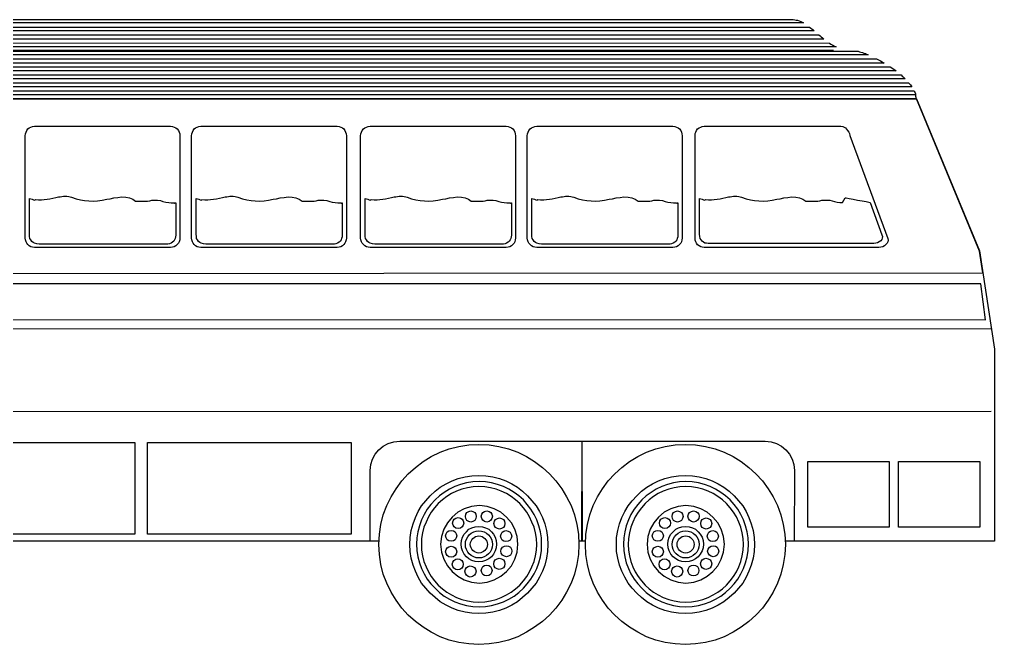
# Model space of a CAD drawing. Extents: x -356 to 837, y -399 to 518.
# Drawn here: x 286 to 837, y 165 to 518 of the extents above; entities that cross this region are included whole.
import ezdxf

# ---------------------------------------------------------------- set-up
doc = ezdxf.new("R2010")
doc.units = 0
doc.header["$LTSCALE"] = 25
doc.layers.add('5', color=7, linetype='CONTINUOUS')
doc.layers.add('7', color=7, linetype='CONTINUOUS')

msp = doc.modelspace()

# ---------------------------------------------------------------- linework, layer by layer
at = {"layer": '5', "linetype": 'CONTINUOUS'}
msp.add_lwpolyline([(829.31, 368.93), (-183.58, 369.07), (-183.58, 348.9), (832.11, 348.61), (829.31, 368.93)], dxfattribs=at)
at = {"layer": '7', "linetype": 'CONTINUOUS'}
for points in [[(-118.95, 516.45), (-118.07, 516.89), (-117.33, 517.18), (-116.59, 517.62), (-115.85, 517.92), (-115.27, 518.06), (-114.68, 518.21), (-114.24, 518.36), (-113.8, 518.36), (722.43, 518.36), (723.31, 518.36), (724.19, 518.21), (725.08, 518.06), (725.82, 517.92), (726.7, 517.62), (727.58, 517.18), (728.31, 516.89), (729.2, 516.45), (-118.95, 516.45)], [(-126.75, 511.88), (-125.72, 512.47), (-124.83, 513.06), (-123.95, 513.5), (-123.07, 514.09), (732.58, 514.09), (733.32, 513.5), (733.91, 513.06), (734.65, 512.47), (735.24, 511.88), (-126.75, 511.88)], [(-133.81, 507.31), (-132.93, 507.91), (-131.9, 508.49), (-131.02, 509.08), (-130.14, 509.67), (737.74, 509.67), (738.48, 509.08), (739.21, 508.49), (739.95, 507.91), (740.68, 507.31), (-133.81, 507.31)], [(-140.44, 502.9), (-139.71, 503.49), (-138.82, 504.08), (-137.94, 504.52), (-137.06, 505.11), (743.78, 504.96), (744.66, 504.37), (745.69, 503.93), (746.57, 503.34), (747.6, 502.9), (-140.44, 502.9)], [(-183.58, 493.77), (-158.7, 496.13), (770.42, 496.13), (771.46, 495.54), (772.63, 494.95), (773.66, 494.36), (774.69, 493.77), (-183.58, 493.77)], [(-147.66, 498.33), (-146.92, 498.77), (-146.04, 499.37), (-145.15, 499.96), (-144.12, 500.54), (759.38, 500.54), (760.12, 500.4), (760.85, 500.1), (761.59, 499.96), (762.48, 499.66), (763.21, 499.37), (764.09, 499.07), (764.83, 498.77), (765.71, 498.33), (-147.66, 498.33)], [(-90.24, 501.13), (746.13, 500.99)], [(-230.39, 489.35), (-206.99, 491.56), (778.22, 491.56), (779.11, 490.98), (779.85, 490.53), (780.73, 489.94), (781.46, 489.35), (-230.39, 489.35)], [(-277.65, 484.79), (-277.21, 484.94), (-276.62, 484.94), (-276.18, 484.94), (-275.59, 485.08), (-255.28, 487), (784.26, 487), (784.85, 486.41), (785.44, 485.97), (786.03, 485.38), (786.62, 484.79), (-277.65, 484.79)], [(-294.44, 480.23), (-293.85, 480.52), (-293.26, 480.81), (-292.67, 481.26), (-291.94, 481.55), (-291.2, 481.84), (-290.46, 482.14), (-289.73, 482.28), (-288.84, 482.58), (788.53, 482.58), (789.12, 482), (789.56, 481.4), (790, 480.81), (790.44, 480.23), (-294.44, 480.23)], [(-297.53, 475.81), (-297.53, 476.4), (-297.38, 476.99), (-297.24, 477.43), (-296.94, 478.02), (791.77, 478.02), (791.92, 477.43), (792.21, 476.99), (792.36, 476.4), (792.51, 475.81), (-297.53, 475.81)], [(-297.53, 475.81), (-297.53, 475.22), (-297.38, 474.78), (-297.09, 474.19), (-296.79, 473.6), (792.8, 473.6), (792.8, 474.19), (792.66, 474.78), (792.66, 475.22), (792.51, 475.81), (-297.53, 475.81)], [(-347.15, 353.61), (-185.35, 353.61), (-185.35, 374.67), (830.49, 375.11), (828.58, 387.47), (792.95, 473.45), (-296.79, 473.6), (-347.15, 353.61)], [(-296.79, 473.45), (792.8, 473.6)], [(-296.79, 473.45), (792.8, 473.6)], [(-296.79, 473.45), (792.8, 473.6)], [(-296.65, 473.6), (-296.65, 473.6), (792.95, 473.6), (828.72, 387.62), (837.11, 331.97), (837.11, 223.48), (718.8, 223.48)], [(294.3, 458), (371.3, 458), (372.33, 457.85), (373.36, 457.56), (374.24, 457.11), (375.13, 456.53), (375.72, 455.64), (376.16, 454.76), (376.46, 453.73), (376.6, 452.7), (376.6, 394.84), (376.46, 393.81), (376.16, 392.77), (375.72, 391.89), (375.13, 391.16), (374.24, 390.42), (373.36, 389.98), (372.33, 389.69), (371.3, 389.54), (294.3, 389.54), (293.27, 389.69), (292.24, 389.98), (291.36, 390.42), (290.62, 391.16), (290.03, 391.89), (289.59, 392.77), (289.3, 393.81), (289.15, 394.84), (289.15, 452.7), (289.3, 453.73), (289.59, 454.76), (290.03, 455.64), (290.62, 456.53), (291.36, 457.11), (292.24, 457.56), (293.27, 457.85), (294.3, 458)], [(388.38, 458), (465.53, 458), (466.55, 457.85), (467.58, 457.56), (468.47, 457.11), (469.2, 456.53), (469.8, 455.64), (470.24, 454.76), (470.53, 453.73), (470.68, 452.7), (470.68, 394.84), (470.53, 393.81), (470.24, 392.77), (469.8, 391.89), (469.2, 391.16), (468.47, 390.42), (467.58, 389.98), (466.55, 389.69), (465.53, 389.54), (388.38, 389.54), (387.35, 389.69), (386.32, 389.98), (385.44, 390.42), (384.7, 391.16), (384.11, 391.89), (383.67, 392.77), (383.37, 393.81), (383.22, 394.84), (383.22, 452.7), (383.37, 453.73), (383.67, 454.76), (384.11, 455.64), (384.7, 456.53), (385.44, 457.11), (386.32, 457.56), (387.35, 457.85), (388.38, 458)], [(484.07, 458), (561.07, 458), (562.1, 457.85), (563.13, 457.56), (564.02, 457.11), (564.9, 456.53), (565.49, 455.64), (565.93, 454.76), (566.22, 453.73), (566.37, 452.7), (566.37, 394.84), (566.22, 393.81), (565.93, 392.77), (565.49, 391.89), (564.9, 391.16), (564.02, 390.42), (563.13, 389.98), (562.1, 389.69), (561.07, 389.54), (484.07, 389.54), (483.04, 389.69), (482.02, 389.98), (481.13, 390.42), (480.39, 391.16), (479.66, 391.89), (479.22, 392.77), (478.92, 393.81), (478.78, 394.84), (478.78, 452.7), (478.92, 453.73), (479.22, 454.76), (479.66, 455.64), (480.39, 456.53), (481.13, 457.11), (482.02, 457.56), (483.04, 457.85), (484.07, 458)], [(578.3, 458), (655.29, 458), (656.33, 457.85), (657.36, 457.56), (658.24, 457.11), (659.12, 456.53), (659.71, 455.64), (660.15, 454.76), (660.44, 453.73), (660.6, 452.7), (660.6, 394.84), (660.44, 393.81), (660.15, 392.77), (659.71, 391.89), (659.12, 391.16), (658.24, 390.42), (657.36, 389.98), (656.33, 389.69), (655.29, 389.54), (578.3, 389.54), (577.27, 389.69), (576.24, 389.98), (575.35, 390.42), (574.61, 391.16), (573.88, 391.89), (573.44, 392.77), (573.14, 393.81), (573, 394.84), (573, 452.7), (573.14, 453.73), (573.44, 454.76), (573.88, 455.64), (574.61, 456.53), (575.35, 457.11), (576.24, 457.56), (577.27, 457.85), (578.3, 458)], [(672.96, 458), (750.26, 458), (751.28, 457.85), (752.17, 457.56), (752.9, 457.11), (753.49, 456.37), (754.08, 455.64), (754.67, 454.76), (755.11, 453.87), (755.41, 452.84), (776.9, 394.69), (777.05, 393.66), (776.9, 392.77), (776.46, 391.89), (775.72, 391.16), (774.84, 390.42), (773.96, 389.98), (772.78, 389.69), (771.75, 389.54), (672.96, 389.54), (671.93, 389.69), (671.05, 389.98), (670.17, 390.42), (669.28, 391.01), (668.69, 391.89), (668.25, 392.77), (667.95, 393.66), (667.81, 394.69), (667.81, 452.84), (667.95, 453.87), (668.25, 454.76), (668.69, 455.64), (669.28, 456.53), (670.17, 457.11), (671.05, 457.56), (671.93, 457.85), (672.96, 458)], [(291.51, 417.21), (292.24, 417.07), (293.13, 416.77), (293.86, 416.48), (294.6, 416.33), (294.89, 416.63), (296.66, 416.48), (298.28, 416.48), (299.9, 416.63), (301.52, 416.92), (303.13, 417.07), (304.76, 417.36), (306.37, 417.8), (307.99, 418.1), (308.88, 418.24), (309.91, 418.4), (310.79, 418.54), (311.82, 418.54), (312.71, 418.54), (313.74, 418.4), (314.47, 418.24), (315.35, 417.95), (317.86, 417.07), (320.36, 416.48), (322.72, 416.04), (325.07, 415.89), (327.57, 415.74), (330.08, 415.89), (332.58, 416.18), (335.23, 416.77), (337.14, 417.07), (339.21, 417.51), (341.41, 417.8), (343.62, 418.1), (345.98, 417.95), (348.04, 417.65), (349.95, 416.92), (351.57, 415.74), (352.75, 415.74), (353.93, 415.74), (354.96, 415.74), (356.14, 415.74), (357.31, 415.74), (358.34, 415.74), (359.52, 415.89), (360.7, 416.18), (362.32, 416.33), (363.94, 416.33), (365.56, 416.04), (367.03, 415.6), (368.65, 415.16), (370.27, 414.86), (371.74, 414.71), (373.36, 414.71), (373.51, 414.57), (373.66, 414.57), (373.95, 414.71), (374.1, 414.71), (374.24, 414.71), (374.24, 396.45), (374.1, 395.57), (373.95, 394.69), (373.51, 393.81), (373.07, 393.07), (372.33, 392.48), (371.59, 392.04), (370.71, 391.6), (369.68, 391.45), (297.1, 391.45), (295.62, 391.6), (294.45, 391.89), (293.57, 392.33), (292.83, 392.93), (292.24, 393.81), (291.8, 394.69), (291.65, 395.72), (291.51, 397.04), (291.51, 417.21)], [(385.73, 417.21), (386.46, 417.07), (387.35, 416.77), (388.08, 416.48), (388.82, 416.33), (388.96, 416.63), (390.73, 416.48), (392.35, 416.48), (393.97, 416.63), (395.59, 416.92), (397.36, 417.07), (398.98, 417.36), (400.6, 417.8), (402.22, 418.1), (403.1, 418.24), (403.98, 418.4), (404.87, 418.54), (405.9, 418.54), (406.78, 418.54), (407.81, 418.4), (408.55, 418.24), (409.43, 417.95), (411.93, 417.07), (414.43, 416.48), (416.79, 416.04), (419.15, 415.89), (421.65, 415.74), (424.15, 415.89), (426.65, 416.18), (429.31, 416.77), (431.22, 417.07), (433.28, 417.51), (435.49, 417.8), (437.85, 418.1), (440.06, 417.95), (442.11, 417.65), (444.03, 416.92), (445.65, 415.74), (446.83, 415.74), (448, 415.74), (449.04, 415.74), (450.21, 415.74), (451.39, 415.74), (452.42, 415.74), (453.6, 415.89), (454.78, 416.18), (456.39, 416.33), (458.02, 416.33), (459.63, 416.04), (461.26, 415.6), (462.73, 415.16), (464.34, 414.86), (465.82, 414.71), (467.44, 414.71), (467.73, 414.57), (467.88, 414.57), (468.03, 414.71), (468.17, 414.71), (468.32, 414.71), (468.32, 396.45), (468.32, 395.57), (468.03, 394.69), (467.73, 393.81), (467.14, 393.07), (466.55, 392.48), (465.67, 392.04), (464.79, 391.6), (463.9, 391.45), (391.32, 391.45), (389.85, 391.6), (388.68, 391.89), (387.79, 392.33), (387.05, 392.93), (386.46, 393.81), (386.02, 394.69), (385.88, 395.72), (385.73, 397.04), (385.73, 417.21)], [(481.27, 417.21), (482.02, 417.07), (482.9, 416.77), (483.63, 416.48), (484.37, 416.33), (484.66, 416.63), (486.43, 416.48), (488.05, 416.48), (489.67, 416.63), (491.29, 416.92), (492.91, 417.07), (494.52, 417.36), (496.15, 417.8), (497.76, 418.1), (498.65, 418.24), (499.68, 418.4), (500.56, 418.54), (501.59, 418.54), (502.48, 418.54), (503.36, 418.4), (504.24, 418.24), (504.98, 417.95), (507.48, 417.07), (509.98, 416.48), (512.34, 416.04), (514.84, 415.89), (517.2, 415.74), (519.7, 415.89), (522.35, 416.18), (525, 416.77), (526.92, 417.07), (528.97, 417.51), (531.18, 417.8), (533.4, 418.1), (535.75, 417.95), (537.81, 417.65), (539.72, 416.92), (541.34, 415.74), (542.52, 415.74), (543.55, 415.74), (544.73, 415.74), (545.9, 415.74), (546.94, 415.74), (548.12, 415.74), (549.15, 415.89), (550.33, 416.18), (551.94, 416.33), (553.71, 416.33), (555.18, 416.04), (556.8, 415.6), (558.42, 415.16), (559.89, 414.86), (561.51, 414.71), (562.99, 414.71), (563.28, 414.57), (563.43, 414.57), (563.72, 414.71), (563.87, 414.71), (564.02, 414.71), (564.02, 396.45), (563.87, 395.57), (563.72, 394.69), (563.28, 393.81), (562.69, 393.07), (562.1, 392.48), (561.22, 392.04), (560.48, 391.6), (559.45, 391.45), (486.87, 391.45), (485.4, 391.6), (484.22, 391.89), (483.34, 392.33), (482.6, 392.93), (482.02, 393.81), (481.57, 394.69), (481.42, 395.72), (481.27, 397.04), (481.27, 417.21)], [(575.5, 417.21), (576.24, 417.07), (577.12, 416.77), (577.85, 416.48), (578.59, 416.33), (578.88, 416.63), (580.51, 416.48), (582.27, 416.48), (583.89, 416.63), (585.51, 416.92), (587.13, 417.07), (588.75, 417.36), (590.37, 417.8), (591.99, 418.1), (592.87, 418.24), (593.76, 418.4), (594.64, 418.54), (595.67, 418.54), (596.56, 418.54), (597.58, 418.4), (598.32, 418.24), (599.2, 417.95), (601.71, 417.07), (604.21, 416.48), (606.56, 416.04), (609.06, 415.89), (611.42, 415.74), (613.93, 415.89), (616.57, 416.18), (619.23, 416.77), (621.14, 417.07), (623.2, 417.51), (625.41, 417.8), (627.62, 418.1), (629.97, 417.95), (632.03, 417.65), (633.95, 416.92), (635.57, 415.74), (636.74, 415.74), (637.77, 415.74), (638.95, 415.74), (640.13, 415.74), (641.16, 415.74), (642.34, 415.74), (643.37, 415.89), (644.55, 416.18), (646.17, 416.33), (647.78, 416.33), (649.41, 416.04), (651.02, 415.6), (652.5, 415.16), (654.12, 414.86), (655.59, 414.71), (657.21, 414.71), (657.5, 414.57), (657.65, 414.57), (657.8, 414.71), (657.94, 414.71), (658.09, 414.71), (658.09, 396.45), (658.09, 395.57), (657.8, 394.69), (657.5, 393.81), (656.92, 393.07), (656.33, 392.48), (655.44, 392.04), (654.56, 391.6), (653.68, 391.45), (581.09, 391.45), (579.62, 391.6), (578.44, 391.89), (577.56, 392.33), (576.83, 392.93), (576.24, 393.81), (575.8, 394.69), (575.64, 395.72), (575.5, 397.04), (575.5, 417.21)], [(670.31, 417.21), (671.05, 417.07), (671.93, 416.77), (672.66, 416.48), (673.41, 416.33), (673.7, 416.63), (675.46, 416.48), (677.08, 416.48), (678.7, 416.63), (680.32, 416.92), (681.94, 417.07), (683.56, 417.36), (685.18, 417.8), (686.8, 418.1), (687.68, 418.24), (688.71, 418.4), (689.6, 418.54), (690.63, 418.54), (691.51, 418.54), (692.54, 418.4), (693.28, 418.24), (694.16, 417.95), (696.66, 417.07), (699.17, 416.48), (701.52, 416.04), (703.88, 415.89), (706.38, 415.74), (708.88, 415.89), (711.38, 416.18), (714.04, 416.77), (715.95, 417.07), (718.01, 417.51), (720.22, 417.8), (722.43, 418.1), (724.79, 417.95), (726.84, 417.65), (728.76, 416.92), (730.38, 415.74), (731.55, 415.74), (732.74, 415.74), (733.77, 415.74), (734.94, 415.74), (736.12, 415.74), (737.15, 415.74), (738.33, 415.89), (739.51, 416.18), (741.12, 416.33), (742.6, 416.33), (744.07, 416.18), (745.39, 415.89), (746.72, 415.45), (748.19, 415.16), (749.66, 415.01), (751.14, 415.01), (752.61, 417.65), (753.34, 417.51), (754.97, 417.21), (757.17, 416.77), (759.68, 416.33), (762.32, 415.89), (764.53, 415.45), (766.15, 415.16), (766.74, 415.01), (773.51, 396.75), (773.81, 395.72), (773.66, 394.84), (773.37, 394.1), (772.78, 393.37), (771.9, 392.63), (771.01, 392.19), (769.98, 391.89), (768.95, 391.74), (675.17, 391.74), (674.29, 391.89), (673.41, 392.04), (672.52, 392.48), (671.93, 393.07), (671.19, 393.81), (670.75, 394.69), (670.46, 395.72), (670.31, 397.04), (670.31, 417.21)], [(-348.03, 343.6), (835.2, 343.75)], [(-348.03, 343.6), (835.2, 343.75)], [(-348.03, 343.6), (835.2, 343.75)], [(-348.03, 296.93), (835.2, 297.08)], [(-348.03, 296.93), (835.2, 297.08)], [(-348.03, 296.93), (835.2, 297.08)], [(224.52, 279.27), (351.13, 279.27), (351.13, 227.6), (224.52, 227.6), (224.52, 279.27)], [(358.2, 279.27), (473.32, 279.27), (473.32, 227.6), (358.2, 227.6), (358.2, 279.27)], [(489.17, 223.48), (484.07, 223.48), (484.22, 263.51), (484.52, 266.9), (485.54, 269.99), (487.02, 272.79), (489.08, 275.15), (491.58, 277.2), (494.38, 278.68), (497.47, 279.71), (500.86, 280)], [(545.61, 278.23), (551.36, 277.94), (556.95, 277.06), (562.39, 275.73), (567.55, 273.82), (572.56, 271.32), (577.12, 268.52), (581.54, 265.28), (585.51, 261.6), (589.19, 257.63), (592.43, 253.22), (595.23, 248.65), (597.73, 243.65), (599.64, 238.49), (600.97, 233.04), (601.85, 227.45), (602.15, 221.71), (601.85, 215.97), (600.97, 210.37), (599.64, 204.92), (597.73, 199.77), (595.23, 194.77), (592.43, 190.2), (589.19, 185.79), (585.51, 181.81), (581.54, 178.13), (577.12, 174.89), (572.56, 172.1), (567.55, 169.59), (562.39, 167.68), (556.95, 166.35), (551.36, 165.47), (545.61, 165.17), (539.87, 165.47), (534.28, 166.35), (528.83, 167.68), (523.68, 169.59), (518.67, 172.1), (514.11, 174.89), (509.69, 178.13), (505.72, 181.81), (502.03, 185.79), (498.79, 190.2), (496, 194.77), (493.5, 199.77), (491.58, 204.92), (490.26, 210.37), (489.37, 215.97), (489.08, 221.71), (489.37, 227.45), (490.26, 233.04), (491.58, 238.49), (493.5, 243.65), (496, 248.65), (498.79, 253.22), (502.03, 257.63), (505.72, 261.6), (509.69, 265.28), (514.11, 268.52), (518.67, 271.32), (523.68, 273.82), (528.83, 275.73), (534.28, 277.06), (539.87, 277.94), (545.61, 278.23)], [(500.86, 280), (603.91, 280), (604.06, 223.48), (602.06, 223.48)], [(605.92, 223.48), (603.91, 223.48), (604.06, 280), (707.41, 280)], [(662.36, 278.23), (668.1, 277.94), (673.7, 277.06), (679.15, 275.73), (684.3, 273.82), (689.3, 271.32), (693.87, 268.52), (698.28, 265.28), (702.26, 261.6), (705.94, 257.63), (709.18, 253.22), (711.98, 248.65), (714.48, 243.65), (716.39, 238.49), (717.72, 233.04), (718.6, 227.45), (718.89, 221.71), (718.6, 215.97), (717.72, 210.37), (716.39, 204.92), (714.48, 199.77), (711.98, 194.77), (709.18, 190.2), (705.94, 185.79), (702.26, 181.81), (698.28, 178.13), (693.87, 174.89), (689.3, 172.1), (684.3, 169.59), (679.15, 167.68), (673.7, 166.35), (668.1, 165.47), (662.36, 165.17), (656.62, 165.47), (651.02, 166.35), (645.58, 167.68), (640.43, 169.59), (635.42, 172.1), (630.85, 174.89), (626.44, 178.13), (622.47, 181.81), (618.78, 185.79), (615.54, 190.2), (612.75, 194.77), (610.25, 199.77), (608.33, 204.92), (607.01, 210.37), (606.12, 215.97), (605.83, 221.71), (606.12, 227.45), (607.01, 233.04), (608.33, 238.49), (610.25, 243.65), (612.75, 248.65), (615.54, 253.22), (618.78, 257.63), (622.47, 261.6), (626.44, 265.28), (630.85, 268.52), (635.42, 271.32), (640.43, 273.82), (645.58, 275.73), (651.02, 277.06), (656.62, 277.94), (662.36, 278.23)], [(707.41, 280), (710.8, 279.71), (713.89, 278.68), (716.69, 277.2), (719.19, 275.15), (721.25, 272.79), (722.72, 269.99), (723.75, 266.9), (724.05, 263.51), (723.9, 223.48), (718.8, 223.48)], [(731.55, 268.67), (777.64, 268.67), (777.64, 231.43), (731.55, 231.43), (731.55, 268.67)], [(782.79, 268.67), (828.87, 268.67), (828.87, 231.43), (782.79, 231.43), (782.79, 268.67)], [(545.61, 260.71), (549.59, 260.57), (553.41, 259.98), (557.24, 258.95), (560.78, 257.63), (564.16, 256.01), (567.4, 254.1), (570.35, 251.74), (573.14, 249.24), (575.64, 246.44), (578, 243.49), (579.91, 240.26), (581.54, 236.87), (582.86, 233.34), (583.89, 229.51), (584.48, 225.68), (584.63, 221.71), (584.48, 217.73), (583.89, 213.9), (582.86, 210.08), (581.54, 206.55), (579.91, 203.16), (578, 199.92), (575.64, 196.98), (573.14, 194.18), (570.35, 191.67), (567.4, 189.32), (564.16, 187.4), (560.78, 185.79), (557.24, 184.46), (553.41, 183.43), (549.59, 182.84), (545.61, 182.69), (541.64, 182.84), (537.81, 183.43), (533.98, 184.46), (530.45, 185.79), (527.06, 187.4), (523.82, 189.32), (520.88, 191.67), (518.08, 194.18), (515.58, 196.98), (513.22, 199.92), (511.31, 203.16), (509.69, 206.55), (508.37, 210.08), (507.33, 213.9), (506.74, 217.73), (506.6, 221.71), (506.74, 225.68), (507.33, 229.51), (508.37, 233.34), (509.69, 236.87), (511.31, 240.26), (513.22, 243.49), (515.58, 246.44), (518.08, 249.24), (520.88, 251.74), (523.82, 254.1), (527.06, 256.01), (530.45, 257.63), (533.98, 258.95), (537.81, 259.98), (541.64, 260.57), (545.61, 260.71)], [(662.36, 260.71), (666.34, 260.57), (670.17, 259.98), (673.99, 258.95), (677.52, 257.63), (680.91, 256.01), (684.15, 254.1), (687.1, 251.74), (689.89, 249.24), (692.39, 246.44), (694.75, 243.49), (696.66, 240.26), (698.28, 236.87), (699.61, 233.34), (700.64, 229.51), (701.23, 225.68), (701.37, 221.71), (701.23, 217.73), (700.64, 213.9), (699.61, 210.08), (698.28, 206.55), (696.66, 203.16), (694.75, 199.92), (692.39, 196.98), (689.89, 194.18), (687.1, 191.67), (684.15, 189.32), (680.91, 187.4), (677.52, 185.79), (673.99, 184.46), (670.17, 183.43), (666.34, 182.84), (662.36, 182.69), (658.39, 182.84), (654.56, 183.43), (650.73, 184.46), (647.2, 185.79), (643.81, 187.4), (640.57, 189.32), (637.63, 191.67), (634.83, 194.18), (632.33, 196.98), (629.97, 199.92), (628.06, 203.16), (626.44, 206.55), (625.11, 210.08), (624.08, 213.9), (623.5, 217.73), (623.35, 221.71), (623.5, 225.68), (624.08, 229.51), (625.11, 233.34), (626.44, 236.87), (628.06, 240.26), (629.97, 243.49), (632.33, 246.44), (634.83, 249.24), (637.63, 251.74), (640.57, 254.1), (643.81, 256.01), (647.2, 257.63), (650.73, 258.95), (654.56, 259.98), (658.39, 260.57), (662.36, 260.71)], [(545.76, 257.19), (542.23, 257.04), (538.69, 256.46), (535.31, 255.57), (532.07, 254.39), (528.97, 252.92), (526.03, 251.15), (523.38, 249.09), (520.88, 246.88), (518.52, 244.24), (516.46, 241.58), (514.7, 238.64), (513.22, 235.55), (512.04, 232.31), (511.16, 228.92), (510.57, 225.39), (510.43, 221.85), (510.57, 218.32), (511.16, 214.79), (512.04, 211.4), (513.22, 208.16), (514.7, 205.07), (516.46, 202.13), (518.52, 199.48), (520.88, 196.98), (523.38, 194.62), (526.03, 192.56), (528.97, 190.79), (532.07, 189.32), (535.31, 188.14), (538.69, 187.26), (542.23, 186.67), (545.76, 186.52), (549.29, 186.67), (552.83, 187.26), (556.21, 188.14), (559.45, 189.32), (562.54, 190.79), (565.49, 192.56), (568.14, 194.62), (570.79, 196.98), (573, 199.48), (575.06, 202.13), (576.83, 205.07), (578.3, 208.16), (579.47, 211.4), (580.36, 214.79), (580.95, 218.32), (581.09, 221.85), (580.95, 225.39), (580.36, 228.92), (579.47, 232.31), (578.3, 235.55), (576.83, 238.64), (575.06, 241.58), (573, 244.24), (570.79, 246.88), (568.14, 249.09), (565.49, 251.15), (562.54, 252.92), (559.45, 254.39), (556.21, 255.57), (552.83, 256.46), (549.29, 257.04), (545.76, 257.19)], [(545.61, 254.39), (542.38, 254.24), (539.14, 253.66), (536.04, 252.92), (532.95, 251.74), (530.16, 250.42), (527.5, 248.8), (525, 246.88), (522.65, 244.82), (520.59, 242.47), (518.67, 239.97), (517.05, 237.31), (515.72, 234.37), (514.55, 231.43), (513.81, 228.33), (513.22, 225.09), (513.08, 221.71), (513.22, 218.47), (513.81, 215.23), (514.55, 212.14), (515.72, 209.05), (517.05, 206.25), (518.67, 203.6), (520.59, 201.09), (522.65, 198.74), (525, 196.68), (527.5, 194.77), (530.16, 193.15), (532.95, 191.82), (536.04, 190.64), (539.14, 189.91), (542.38, 189.32), (545.61, 189.17), (549, 189.32), (552.24, 189.91), (555.33, 190.64), (558.27, 191.82), (561.22, 193.15), (563.87, 194.77), (566.37, 196.68), (568.73, 198.74), (570.79, 201.09), (572.7, 203.6), (574.32, 206.25), (575.64, 209.05), (576.83, 212.14), (577.56, 215.23), (578.15, 218.47), (578.3, 221.71), (578.15, 225.09), (577.56, 228.33), (576.83, 231.43), (575.64, 234.37), (574.32, 237.31), (572.7, 239.97), (570.79, 242.47), (568.73, 244.82), (566.37, 246.88), (563.87, 248.8), (561.22, 250.42), (558.27, 251.74), (555.33, 252.92), (552.24, 253.66), (549, 254.24), (545.61, 254.39)], [(662.66, 257.19), (659.12, 257.04), (655.59, 256.46), (652.21, 255.57), (648.96, 254.39), (645.87, 252.92), (642.93, 251.15), (640.28, 249.09), (637.77, 246.88), (635.42, 244.24), (633.36, 241.58), (631.59, 238.64), (630.12, 235.55), (628.94, 232.31), (628.06, 228.92), (627.47, 225.39), (627.32, 221.85), (627.47, 218.32), (628.06, 214.79), (628.94, 211.4), (630.12, 208.16), (631.59, 205.07), (633.36, 202.13), (635.42, 199.48), (637.77, 196.98), (640.28, 194.62), (642.93, 192.56), (645.87, 190.79), (648.96, 189.32), (652.21, 188.14), (655.59, 187.26), (659.12, 186.67), (662.66, 186.52), (666.19, 186.67), (669.72, 187.26), (673.11, 188.14), (676.35, 189.32), (679.44, 190.79), (682.39, 192.56), (685.03, 194.62), (687.68, 196.98), (689.89, 199.48), (691.95, 202.13), (693.72, 205.07), (695.19, 208.16), (696.37, 211.4), (697.25, 214.79), (697.84, 218.32), (697.99, 221.85), (697.84, 225.39), (697.25, 228.92), (696.37, 232.31), (695.19, 235.55), (693.72, 238.64), (691.95, 241.58), (689.89, 244.24), (687.68, 246.88), (685.03, 249.09), (682.39, 251.15), (679.44, 252.92), (676.35, 254.39), (673.11, 255.57), (669.72, 256.46), (666.19, 257.04), (662.66, 257.19)], [(662.51, 254.39), (659.27, 254.24), (656.03, 253.66), (652.94, 252.92), (649.85, 251.74), (647.05, 250.42), (644.4, 248.8), (641.9, 246.88), (639.54, 244.82), (637.48, 242.47), (635.57, 239.97), (633.95, 237.31), (632.62, 234.37), (631.45, 231.43), (630.71, 228.33), (630.12, 225.09), (629.97, 221.71), (630.12, 218.47), (630.71, 215.23), (631.45, 212.14), (632.62, 209.05), (633.95, 206.25), (635.57, 203.6), (637.48, 201.09), (639.54, 198.74), (641.9, 196.68), (644.4, 194.77), (647.05, 193.15), (649.85, 191.82), (652.94, 190.64), (656.03, 189.91), (659.27, 189.32), (662.51, 189.17), (665.9, 189.32), (669.14, 189.91), (672.22, 190.64), (675.17, 191.82), (678.12, 193.15), (680.76, 194.77), (683.27, 196.68), (685.62, 198.74), (687.68, 201.09), (689.6, 203.6), (691.22, 206.25), (692.54, 209.05), (693.72, 212.14), (694.45, 215.23), (695.05, 218.47), (695.19, 221.71), (695.05, 225.09), (694.45, 228.33), (693.72, 231.43), (692.54, 234.37), (691.22, 237.31), (689.6, 239.97), (687.68, 242.47), (685.62, 244.82), (683.27, 246.88), (680.76, 248.8), (678.12, 250.42), (675.17, 251.74), (672.22, 252.92), (669.14, 253.66), (665.9, 254.24), (662.51, 254.39)], [(545.9, 243.65), (541.49, 243.2), (537.37, 241.88), (533.69, 239.97), (530.45, 237.17), (527.8, 233.93), (525.74, 230.25), (524.41, 226.27), (523.97, 221.85), (524.41, 217.44), (525.74, 213.31), (527.8, 209.63), (530.45, 206.4), (533.69, 203.75), (537.37, 201.69), (541.49, 200.36), (545.9, 199.92), (550.33, 200.36), (554.3, 201.69), (557.98, 203.75), (561.22, 206.4), (564.02, 209.63), (565.93, 213.31), (567.26, 217.44), (567.7, 221.85), (567.26, 226.27), (565.93, 230.25), (564.02, 233.93), (561.22, 237.17), (557.98, 239.97), (554.3, 241.88), (550.33, 243.2), (545.9, 243.65)], [(662.66, 243.65), (658.24, 243.2), (654.12, 241.88), (650.44, 239.97), (647.2, 237.17), (644.55, 233.93), (642.48, 230.25), (641.16, 226.27), (640.72, 221.85), (641.16, 217.44), (642.48, 213.31), (644.55, 209.63), (647.2, 206.4), (650.44, 203.75), (654.12, 201.69), (658.24, 200.36), (662.66, 199.92), (667.07, 200.36), (671.05, 201.69), (674.73, 203.75), (677.97, 206.4), (680.76, 209.63), (682.68, 213.31), (684, 217.44), (684.44, 221.85), (684, 226.27), (682.68, 230.25), (680.76, 233.93), (677.97, 237.17), (674.73, 239.97), (671.05, 241.88), (667.07, 243.2), (662.66, 243.65)], [(541.05, 240.7), (542.23, 240.41), (543.26, 239.82), (543.85, 238.78), (544.14, 237.46), (543.85, 236.28), (543.26, 235.25), (542.23, 234.66), (541.05, 234.37), (539.87, 234.66), (538.84, 235.25), (538.25, 236.28), (537.96, 237.46), (538.25, 238.78), (538.84, 239.82), (539.87, 240.41), (541.05, 240.7)], [(553.27, 237.61), (552.97, 236.43), (552.39, 235.4), (551.36, 234.66), (550.03, 234.37), (548.85, 234.66), (547.82, 235.4), (547.23, 236.43), (546.94, 237.61), (547.23, 238.78), (547.82, 239.82), (548.85, 240.41), (550.03, 240.7), (551.36, 240.41), (552.39, 239.82), (552.97, 238.78), (553.27, 237.61)], [(657.94, 240.7), (659.12, 240.41), (660.15, 239.82), (660.74, 238.78), (661.04, 237.46), (660.74, 236.28), (660.15, 235.25), (659.12, 234.66), (657.94, 234.37), (656.77, 234.66), (655.73, 235.25), (655.15, 236.28), (654.85, 237.46), (655.15, 238.78), (655.73, 239.82), (656.77, 240.41), (657.94, 240.7)], [(670.17, 237.61), (669.87, 236.43), (669.28, 235.4), (668.25, 234.66), (666.93, 234.37), (665.75, 234.66), (664.71, 235.4), (664.13, 236.43), (663.83, 237.61), (664.13, 238.78), (664.71, 239.82), (665.75, 240.41), (666.93, 240.7), (668.25, 240.41), (669.28, 239.82), (669.87, 238.78), (670.17, 237.61)], [(533.84, 236.87), (535.16, 236.58), (536.19, 235.99), (536.78, 234.96), (537.07, 233.78), (536.78, 232.6), (536.19, 231.57), (535.16, 230.99), (533.84, 230.69), (532.66, 230.99), (531.63, 231.57), (531.04, 232.6), (530.74, 233.78), (531.04, 234.96), (531.63, 235.99), (532.66, 236.58), (533.84, 236.87)], [(545.61, 231.87), (547.67, 231.72), (549.44, 231.13), (551.21, 230.25), (552.68, 228.92), (553.86, 227.45), (554.89, 225.83), (555.48, 223.92), (555.63, 221.85), (555.48, 219.79), (554.89, 218.03), (553.86, 216.26), (552.68, 214.79), (551.21, 213.61), (549.44, 212.58), (547.67, 211.99), (545.61, 211.84), (543.55, 211.99), (541.64, 212.58), (540.02, 213.61), (538.55, 214.79), (537.22, 216.26), (536.34, 218.03), (535.75, 219.79), (535.6, 221.85), (535.75, 223.92), (536.34, 225.83), (537.22, 227.45), (538.55, 228.92), (540.02, 230.25), (541.64, 231.13), (543.55, 231.72), (545.61, 231.87)], [(560.34, 233.49), (560.04, 232.31), (559.45, 231.28), (558.42, 230.69), (557.24, 230.39), (556.07, 230.69), (555.04, 231.28), (554.44, 232.31), (554.15, 233.49), (554.44, 234.81), (555.04, 235.84), (556.07, 236.43), (557.24, 236.73), (558.42, 236.43), (559.45, 235.84), (560.04, 234.81), (560.34, 233.49)], [(650.73, 236.87), (652.05, 236.58), (653.09, 235.99), (653.68, 234.96), (653.97, 233.78), (653.68, 232.6), (653.09, 231.57), (652.05, 230.99), (650.73, 230.69), (649.55, 230.99), (648.52, 231.57), (647.94, 232.6), (647.64, 233.78), (647.94, 234.96), (648.52, 235.99), (649.55, 236.58), (650.73, 236.87)], [(662.51, 231.87), (664.57, 231.72), (666.34, 231.13), (668.1, 230.25), (669.58, 228.92), (670.75, 227.45), (671.78, 225.83), (672.37, 223.92), (672.52, 221.85), (672.37, 219.79), (671.78, 218.03), (670.75, 216.26), (669.58, 214.79), (668.1, 213.61), (666.34, 212.58), (664.57, 211.99), (662.51, 211.84), (660.44, 211.99), (658.53, 212.58), (656.92, 213.61), (655.44, 214.79), (654.12, 216.26), (653.23, 218.03), (652.65, 219.79), (652.5, 221.85), (652.65, 223.92), (653.23, 225.83), (654.12, 227.45), (655.44, 228.92), (656.92, 230.25), (658.53, 231.13), (660.44, 231.72), (662.51, 231.87)], [(677.23, 233.49), (676.93, 232.31), (676.35, 231.28), (675.32, 230.69), (674.14, 230.39), (672.96, 230.69), (671.93, 231.28), (671.34, 232.31), (671.05, 233.49), (671.34, 234.81), (671.93, 235.84), (672.96, 236.43), (674.14, 236.73), (675.32, 236.43), (676.35, 235.84), (676.93, 234.81), (677.23, 233.49)], [(529.86, 229.66), (531.18, 229.36), (532.21, 228.77), (532.8, 227.75), (533.1, 226.56), (532.8, 225.39), (532.21, 224.36), (531.18, 223.77), (529.86, 223.48), (528.69, 223.77), (527.65, 224.36), (527.06, 225.39), (526.77, 226.56), (527.06, 227.75), (527.65, 228.77), (528.69, 229.36), (529.86, 229.66)], [(545.61, 229.36), (547.09, 229.22), (548.56, 228.77), (549.89, 228.04), (551.06, 227.16), (551.94, 225.98), (552.68, 224.65), (553.12, 223.33), (553.27, 221.71), (553.12, 220.24), (552.68, 218.77), (551.94, 217.44), (551.06, 216.41), (549.89, 215.38), (548.56, 214.64), (547.09, 214.2), (545.61, 214.05), (543.99, 214.2), (542.67, 214.64), (541.34, 215.38), (540.16, 216.41), (539.28, 217.44), (538.55, 218.77), (538.11, 220.24), (537.96, 221.71), (538.11, 223.33), (538.55, 224.65), (539.28, 225.98), (540.16, 227.16), (541.34, 228.04), (542.67, 228.77), (543.99, 229.22), (545.61, 229.36)], [(545.61, 226.56), (546.65, 226.42), (547.53, 226.12), (548.26, 225.68), (549, 225.09), (549.59, 224.36), (550.03, 223.62), (550.33, 222.74), (550.47, 221.71), (550.33, 220.68), (550.03, 219.79), (549.59, 219.06), (549, 218.32), (548.26, 217.73), (547.53, 217.29), (546.65, 217), (545.61, 216.85), (544.58, 217), (543.7, 217.29), (542.96, 217.73), (542.23, 218.32), (541.64, 219.06), (541.19, 219.79), (540.9, 220.68), (540.75, 221.71), (540.9, 222.74), (541.19, 223.62), (541.64, 224.36), (542.23, 225.09), (542.96, 225.68), (543.7, 226.12), (544.58, 226.42), (545.61, 226.56)], [(564.16, 226.42), (563.87, 225.24), (563.28, 224.21), (562.25, 223.62), (560.92, 223.33), (559.75, 223.62), (558.71, 224.21), (558.13, 225.24), (557.83, 226.42), (558.13, 227.6), (558.71, 228.63), (559.75, 229.22), (560.92, 229.51), (562.25, 229.22), (563.28, 228.63), (563.87, 227.6), (564.16, 226.42)], [(646.75, 229.66), (648.08, 229.36), (649.11, 228.77), (649.7, 227.75), (649.99, 226.56), (649.7, 225.39), (649.11, 224.36), (648.08, 223.77), (646.75, 223.48), (645.58, 223.77), (644.55, 224.36), (643.96, 225.39), (643.67, 226.56), (643.96, 227.75), (644.55, 228.77), (645.58, 229.36), (646.75, 229.66)], [(662.51, 229.36), (663.98, 229.22), (665.45, 228.77), (666.78, 228.04), (667.95, 227.16), (668.84, 225.98), (669.58, 224.65), (670.02, 223.33), (670.17, 221.71), (670.02, 220.24), (669.58, 218.77), (668.84, 217.44), (667.95, 216.41), (666.78, 215.38), (665.45, 214.64), (663.98, 214.2), (662.51, 214.05), (660.89, 214.2), (659.56, 214.64), (658.24, 215.38), (657.06, 216.41), (656.18, 217.44), (655.44, 218.77), (655, 220.24), (654.85, 221.71), (655, 223.33), (655.44, 224.65), (656.18, 225.98), (657.06, 227.16), (658.24, 228.04), (659.56, 228.77), (660.89, 229.22), (662.51, 229.36)], [(662.51, 226.56), (663.54, 226.42), (664.42, 226.12), (665.16, 225.68), (665.9, 225.09), (666.48, 224.36), (666.93, 223.62), (667.22, 222.74), (667.37, 221.71), (667.22, 220.68), (666.93, 219.79), (666.48, 219.06), (665.9, 218.32), (665.16, 217.73), (664.42, 217.29), (663.54, 217), (662.51, 216.85), (661.48, 217), (660.6, 217.29), (659.86, 217.73), (659.12, 218.32), (658.53, 219.06), (658.09, 219.79), (657.8, 220.68), (657.65, 221.71), (657.8, 222.74), (658.09, 223.62), (658.53, 224.36), (659.12, 225.09), (659.86, 225.68), (660.6, 226.12), (661.48, 226.42), (662.51, 226.56)], [(681.06, 226.42), (680.76, 225.24), (680.17, 224.21), (679.15, 223.62), (677.82, 223.33), (676.64, 223.62), (675.61, 224.21), (675.02, 225.24), (674.73, 226.42), (675.02, 227.6), (675.61, 228.63), (676.64, 229.22), (677.82, 229.51), (679.15, 229.22), (680.17, 228.63), (680.76, 227.6), (681.06, 226.42)], [(489.17, 223.48), (-68.53, 223.48)], [(526.77, 217.58), (527.06, 218.77), (527.65, 219.79), (528.69, 220.38), (529.86, 220.68), (531.18, 220.38), (532.21, 219.79), (532.8, 218.77), (533.1, 217.58), (532.8, 216.41), (532.21, 215.38), (531.18, 214.79), (529.86, 214.5), (528.69, 214.79), (527.65, 215.38), (527.06, 216.41), (526.77, 217.58)], [(561.22, 214.79), (560.04, 215.08), (559.01, 215.67), (558.27, 216.7), (557.98, 217.88), (558.27, 219.06), (559.01, 220.09), (560.04, 220.68), (561.22, 220.97), (562.39, 220.68), (563.43, 220.09), (564.02, 219.06), (564.31, 217.88), (564.02, 216.7), (563.43, 215.67), (562.39, 215.08), (561.22, 214.79)], [(605.92, 223.48), (602.06, 223.48)], [(643.67, 217.58), (643.96, 218.77), (644.55, 219.79), (645.58, 220.38), (646.75, 220.68), (648.08, 220.38), (649.11, 219.79), (649.7, 218.77), (649.99, 217.58), (649.7, 216.41), (649.11, 215.38), (648.08, 214.79), (646.75, 214.5), (645.58, 214.79), (644.55, 215.38), (643.96, 216.41), (643.67, 217.58)], [(678.12, 214.79), (676.93, 215.08), (675.91, 215.67), (675.17, 216.7), (674.88, 217.88), (675.17, 219.06), (675.91, 220.09), (676.93, 220.68), (678.12, 220.97), (679.29, 220.68), (680.32, 220.09), (680.91, 219.06), (681.2, 217.88), (680.91, 216.7), (680.32, 215.67), (679.29, 215.08), (678.12, 214.79)], [(530.6, 210.52), (530.89, 211.7), (531.48, 212.73), (532.51, 213.31), (533.69, 213.61), (534.87, 213.31), (535.9, 212.73), (536.48, 211.7), (536.78, 210.52), (536.48, 209.34), (535.9, 208.31), (534.87, 207.57), (533.69, 207.28), (532.51, 207.57), (531.48, 208.31), (530.89, 209.34), (530.6, 210.52)], [(537.67, 206.55), (537.96, 207.72), (538.55, 208.75), (539.58, 209.34), (540.75, 209.63), (542.08, 209.34), (543.11, 208.75), (543.7, 207.72), (543.99, 206.55), (543.7, 205.36), (543.11, 204.33), (542.08, 203.6), (540.75, 203.31), (539.58, 203.6), (538.55, 204.33), (537.96, 205.36), (537.67, 206.55)], [(550.03, 203.89), (548.85, 204.19), (547.82, 204.78), (547.23, 205.8), (546.94, 206.99), (547.23, 208.16), (547.82, 209.19), (548.85, 209.79), (550.03, 210.08), (551.21, 209.79), (552.24, 209.19), (552.83, 208.16), (553.12, 206.99), (552.83, 205.8), (552.24, 204.78), (551.21, 204.19), (550.03, 203.89)], [(557.1, 207.57), (555.92, 207.87), (554.89, 208.46), (554.3, 209.49), (554, 210.67), (554.3, 211.99), (554.89, 213.02), (555.92, 213.61), (557.1, 213.9), (558.42, 213.61), (559.45, 213.02), (560.04, 211.99), (560.34, 210.67), (560.04, 209.49), (559.45, 208.46), (558.42, 207.87), (557.1, 207.57)], [(647.49, 210.52), (647.78, 211.7), (648.38, 212.73), (649.41, 213.31), (650.58, 213.61), (651.76, 213.31), (652.79, 212.73), (653.38, 211.7), (653.68, 210.52), (653.38, 209.34), (652.79, 208.31), (651.76, 207.57), (650.58, 207.28), (649.41, 207.57), (648.38, 208.31), (647.78, 209.34), (647.49, 210.52)], [(654.56, 206.55), (654.85, 207.72), (655.44, 208.75), (656.47, 209.34), (657.65, 209.63), (658.97, 209.34), (660, 208.75), (660.6, 207.72), (660.89, 206.55), (660.6, 205.36), (660, 204.33), (658.97, 203.6), (657.65, 203.31), (656.47, 203.6), (655.44, 204.33), (654.85, 205.36), (654.56, 206.55)], [(666.93, 203.89), (665.75, 204.19), (664.71, 204.78), (664.13, 205.8), (663.83, 206.99), (664.13, 208.16), (664.71, 209.19), (665.75, 209.79), (666.93, 210.08), (668.1, 209.79), (669.14, 209.19), (669.72, 208.16), (670.02, 206.99), (669.72, 205.8), (669.14, 204.78), (668.1, 204.19), (666.93, 203.89)], [(673.99, 207.57), (672.81, 207.87), (671.78, 208.46), (671.19, 209.49), (670.9, 210.67), (671.19, 211.99), (671.78, 213.02), (672.81, 213.61), (673.99, 213.9), (675.32, 213.61), (676.35, 213.02), (676.93, 211.99), (677.23, 210.67), (676.93, 209.49), (676.35, 208.46), (675.32, 207.87), (673.99, 207.57)]]:
    msp.add_lwpolyline(points, dxfattribs=at)

doc.saveas('drawing.dxf')
